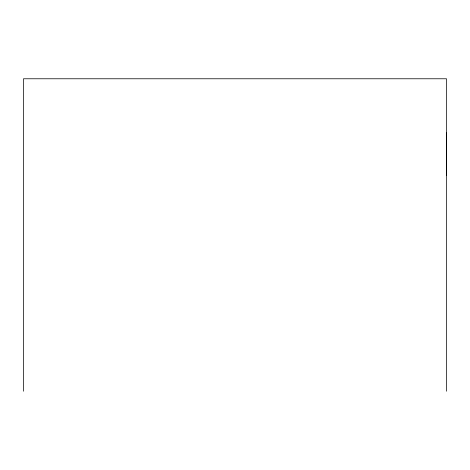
<?xml version="1.0" encoding="UTF-8"?>
<svg xmlns="http://www.w3.org/2000/svg" width="470" height="470" viewBox="0 0 470 470"><rect width="100%" height="100%" fill="white"/><g stroke="black" fill="none" stroke-linecap="round" stroke-linejoin="round"><path stroke-width="0.7" d="M446.5 175.475L446.5 132.846M446.5 391.228L446.5 78.772L23.5 78.772L23.5 391.228"/></g></svg>
